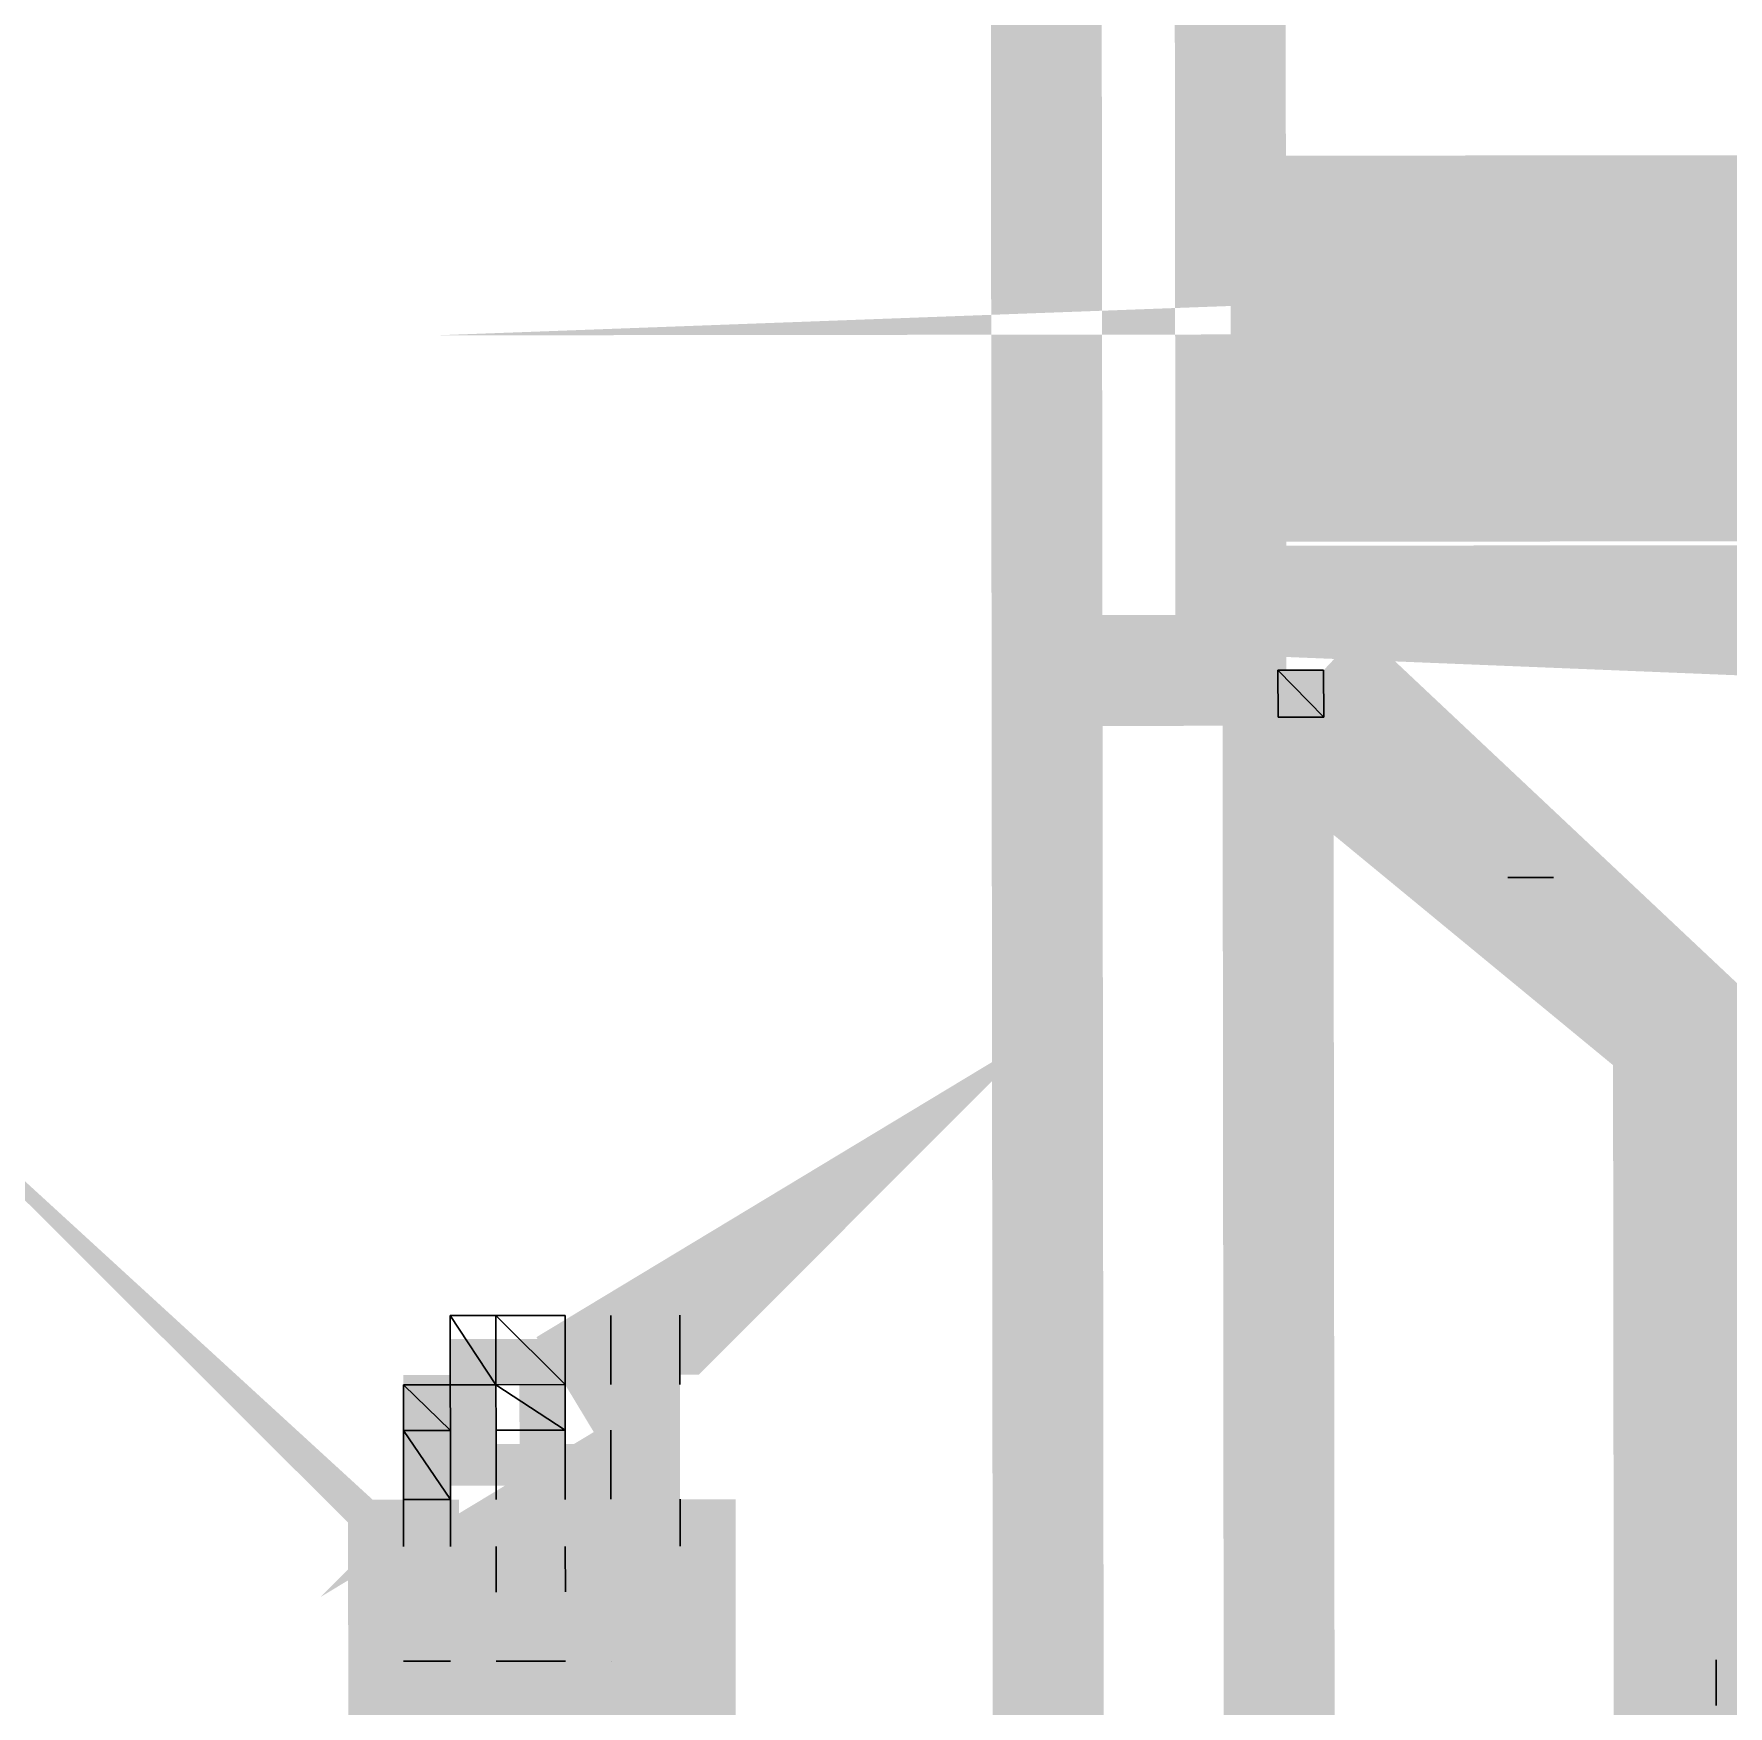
# Model space of a CAD drawing. Header units: feet. Extents: x -99009 to 3252343, y -11094690 to 9035152.
# Drawn here: x 2489858.3 to 2489959.6, y -1976358.7 to -1976258.7 of the extents above; entities that cross this region are included whole.
import ezdxf

# ---------------------------------------------------------------- set-up
doc = ezdxf.new("R2010")
doc.units = ezdxf.units.FT
doc.layers.add('1', color=1, linetype='Continuous')

# ---------------------------------------------------------------- blocks, each defined once
blk = doc.blocks.new('GRINDING MASTER')
at = {"linetype": 'ByBlock', "lineweight": -2, "transparency": 33554684}
for points in [[(1541919.004074568, -40056.24172523121), (1541919.004074568, -40053.43371438949), (1541923.138090546, -40053.43371438949), (1541923.138090546, -40056.24172523121), (1541919.004074568, -40056.24172523121)], [(1541919.004074568, -40056.24172523121), (1541919.004074568, -40053.43371438949), (1541923.138090546, -40053.43371438949), (1541923.138090546, -40056.24172523121), (1541919.004074568, -40056.24172523121)], [(1541919.004074568, -40056.24172523121), (1541919.004074568, -40053.43371438949), (1541923.138090546, -40056.24172523121), (1541919.004074568, -40056.24172523121)], [(1541919.004074568, -40056.24172523121), (1541919.004074568, -40053.43371438949), (1541923.138090546, -40056.24172523121), (1541919.004074568, -40056.24172523121)], [(1541873.607899303, -40096.09987912435), (1541873.607899303, -40096.09987912435), (1541869.473883341, -40096.09987912435), (1541869.473883341, -40093.3698685832), (1541873.607899303, -40096.09987912435), (1541873.607899303, -40096.09987912435), (1541869.473883341, -40093.3698685832), (1541873.607899303, -40093.3698685832), (1541873.607899303, -40096.09987912435)], [(1541869.473883341, -40096.09987912435), (1541869.473883341, -40093.3698685832), (1541873.607899303, -40096.09987912435), (1541869.473883341, -40096.09987912435)], [(1541869.473883341, -40096.09987912435), (1541869.473883341, -40093.3698685832), (1541873.607899303, -40096.09987912435), (1541869.473883341, -40096.09987912435)], [(1541873.607899303, -40096.09987912435), (1541873.607899303, -40093.3698685832), (1541876.337909842, -40096.09987912435), (1541873.607899303, -40096.09987912435)], [(1541876.337909842, -40096.09987912435), (1541873.607899303, -40093.3698685832), (1541876.337909842, -40093.3698685832), (1541876.337909842, -40096.09987912435)], [(1541880.471925805, -40096.09987912435), (1541880.471925805, -40093.3698685832), (1541883.201936344, -40093.3698685832), (1541883.201936344, -40096.09987912435), (1541880.471925805, -40096.09987912435)], [(1541869.473883341, -40102.96390562613), (1541866.665872509, -40100.2338950859), (1541866.665872509, -40096.09987912435), (1541869.473883341, -40100.2338950859), (1541869.473883341, -40102.96390562613)], [(1541866.665872509, -40100.2338950859), (1541866.665872509, -40096.09987912435), (1541869.473883341, -40100.2338950859), (1541866.665872509, -40100.2338950859)], [(1541873.607899303, -40100.2338950859), (1541873.607899303, -40096.09987912435), (1541876.337909842, -40096.09987912435), (1541876.337909842, -40100.2338950859), (1541873.607899303, -40100.2338950859)], [(1541873.607899303, -40100.2338950859), (1541873.607899303, -40096.09987912435), (1541873.607899303, -40096.09987912435), (1541876.337909842, -40096.09987912435), (1541876.337909842, -40100.2338950859), (1541873.607899303, -40096.09987912435), (1541873.607899303, -40096.09987912435), (1541876.337909842, -40100.2338950859), (1541873.607899303, -40100.2338950859)], [(1541873.607899303, -40100.2338950859), (1541873.607899303, -40096.09987912435), (1541873.607899303, -40096.09987912435), (1541876.337909842, -40096.09987912435), (1541876.337909842, -40100.2338950859), (1541873.607899303, -40096.09987912435), (1541873.607899303, -40096.09987912435), (1541876.337909842, -40100.2338950859), (1541873.607899303, -40100.2338950859)], [(1541873.607899303, -40100.2338950859), (1541873.607899303, -40096.09987912435), (1541876.337909842, -40096.09987912435), (1541876.337909842, -40100.2338950859), (1541873.607899303, -40100.2338950859)], [(1541866.665872509, -40102.96390562613), (1541866.665872509, -40100.2338950859), (1541869.473883341, -40102.96390562613), (1541866.665872509, -40102.96390562613)], [(1541866.665872509, -40102.96390562613), (1541866.665872509, -40100.2338950859), (1541869.473883341, -40100.2338950859), (1541869.473883341, -40102.96390562613), (1541866.665872509, -40102.96390562613)], [(1541873.607899303, -40102.96390562613), (1541873.607899303, -40100.2338950859), (1541876.337909842, -40100.2338950859), (1541876.337909842, -40102.96390562613), (1541873.607899303, -40102.96390562613)], [(1541873.607899303, -40102.96390562613), (1541873.607899303, -40100.2338950859), (1541876.337909842, -40100.2338950859), (1541876.337909842, -40102.96390562613), (1541873.607899303, -40102.96390562613)], [(1541866.665872509, -40105.77191646785), (1541866.665872509, -40102.96390562613), (1541869.473883341, -40102.96390562613), (1541869.473883341, -40105.77191646785), (1541866.665872509, -40105.77191646785)], [(1541873.607899303, -40109.9059324294), (1541873.607899303, -40105.77191646785), (1541876.337909842, -40105.77191646785), (1541876.337909842, -40109.9059324294), (1541873.607899303, -40109.9059324294)]]:
    blk.add_hatch(color=256, dxfattribs=at).paths.add_polyline_path(points)
at = {"linetype": 'ByBlock', "lineweight": -2, "transparency": 33554684, "const_width": 6.63002559855118}
for points in [[(1542093.724749173, -40131.90201735606), (1542034.522520582, -40075.50779961811), (1542093.724749173, -40136.03603331761)], [(1541916.196063722, -39950.23931595606), (1541916.196063722, -40053.4337143895)], [(1541905.198021273, -40296.95065460975), (1541905.198021273, -39997.03949665155)], [(1542057.922610933, -40025.97760838146), (1541916.196063722, -40025.97760838146)], [(1541916.196063722, -40030.03362404245), (1541975.398292313, -40030.03362404245), (1542053.788594986, -40030.03362404245), (1541975.398292313, -40032.84163488417), (1541916.196063722, -40032.84163488417)], [(1542057.922610933, -40032.84163488417), (1541916.196063722, -40032.84163488417)], [(1542057.922610933, -40036.97565084526), (1541916.196063722, -40036.97565084526)], [(1542057.922610933, -40042.43567192664), (1541916.196063722, -40042.43567192664)], [(1542057.922610933, -40049.29969842841), (1541916.196063722, -40049.29969842841)], [(1541919.004074568, -40049.29969842841), (1542018.064457054, -40053.4337143895), (1541919.004074568, -40049.29969842841)], [(1541919.004074568, -40053.4337143895), (1541905.198021273, -40053.4337143895)], [(1541919.004074568, -40053.4337143895), (1541919.004074568, -40247.42046337311), (1542114.316828678, -40251.55447933466)], [(1541921.734085108, -40053.4337143895), (1541945.134175459, -40075.50779961811), (1542018.064457054, -40075.50779961811), (1542018.064457054, -40053.4337143895), (1542018.064457054, -40075.50779961811)], [(1541919.004074568, -40056.24172523168), (1541942.326164628, -40075.50779961811), (1541942.326164628, -40224.09837332663), (1541919.004074568, -40244.69045283289)], [(1541991.856355871, -40224.09837332663), (1541942.326164628, -40178.62419775098), (1541987.8003402, -40224.09837332663)], [(1541942.326164628, -40075.50779961811), (1542093.724749173, -40224.09837332663)], [(1542093.724749173, -40224.09837332663), (1541945.134175459, -40075.50779961811), (1542093.724749173, -40224.09837332663)], [(1541883.201936344, -40098.82988966459), (1541876.337909842, -40098.82988966459), (1541883.201936344, -40091.96586316281), (1541876.337909842, -40096.09987912436)], [(1542090.916738341, -40224.09837332663), (1541942.326164628, -40079.56381527816)], [(1541942.326164628, -40089.23585262212), (1542081.322701285, -40224.09837332663), (1541942.326164628, -40086.5058420819)], [(1541951.998201961, -40089.23585262212), (1541945.134175459, -40089.23585262212)], [(1541872.203893895, -40098.82988966459), (1541866.665872509, -40098.82988966459)], [(1542070.324658821, -40224.09837332663), (1541942.326164628, -40098.82988966459), (1542067.594648282, -40224.09837332663)], [(1541951.998201961, -40098.82988966459), (1541942.326164628, -40098.82988966459)], [(1541879.067920397, -40102.96390562614), (1541879.067920397, -40112.6359429701), (1541872.203893895, -40112.6359429701), (1541872.203893895, -40105.77191646786), (1541872.203893895, -40112.6359429701), (1541866.665872509, -40112.6359429701), (1541866.665872509, -40102.96390562614), (1541866.665872509, -40112.6359429701), (1541883.201936344, -40112.6359429701), (1541883.201936344, -40102.96390562614)], [(1541866.665872509, -40102.96390562614), (1541883.201936344, -40102.96390562614)], [(1541949.268191422, -40105.77191646786), (1541942.326164628, -40105.77191646786)], [(1541942.326164628, -40112.6359429701), (1542057.922610933, -40224.09837332663), (1541942.326164628, -40108.50192700855)]]:
    blk.add_lwpolyline(points, dxfattribs=at)
at = {"linetype": 'ByBlock', "lineweight": -2, "transparency": 33554684}
for points in [[(1541919.004074568, -40053.4337143895), (1541919.004074568, -40056.24172523168)], [(1541919.004074568, -40056.24172523168), (1541919.004074568, -40053.4337143895)], [(1541919.004074568, -40053.4337143895), (1541919.004074568, -40056.24172523168)], [(1541919.004074568, -40056.24172523168), (1541919.004074568, -40053.4337143895)], [(1541919.004074568, -40053.4337143895), (1541921.734085108, -40056.24172523168)], [(1541921.734085108, -40056.24172523168), (1541919.004074568, -40053.4337143895)], [(1541919.004074568, -40053.4337143895), (1541921.734085108, -40056.24172523168)], [(1541921.734085108, -40056.24172523168), (1541919.004074568, -40053.4337143895)], [(1541921.734085108, -40053.4337143895), (1541919.004074568, -40053.4337143895)], [(1541919.004074568, -40053.4337143895), (1541921.734085108, -40053.4337143895)], [(1541921.734085108, -40053.4337143895), (1541921.734085108, -40056.24172523168)], [(1541921.734085108, -40056.24172523168), (1541921.734085108, -40053.4337143895)], [(1541921.734085108, -40053.4337143895), (1541921.734085108, -40056.24172523168)], [(1541921.734085108, -40056.24172523168), (1541921.734085108, -40053.4337143895)], [(1541921.734085108, -40053.4337143895), (1541921.734085108, -40056.24172523168)], [(1541921.734085108, -40056.24172523168), (1541921.734085108, -40053.4337143895)], [(1541921.734085108, -40056.24172523168), (1541921.734085108, -40053.4337143895)], [(1541921.734085108, -40053.4337143895), (1541921.734085108, -40056.24172523168)], [(1541921.734085108, -40053.4337143895), (1541921.734085108, -40056.24172523168)], [(1541921.734085108, -40056.24172523168), (1541921.734085108, -40053.4337143895)], [(1541921.734085108, -40056.24172523168), (1541921.734085108, -40053.4337143895)], [(1541921.734085108, -40053.4337143895), (1541921.734085108, -40056.24172523168)], [(1541919.004074568, -40056.24172523168), (1541921.734085108, -40056.24172523168)], [(1541921.734085108, -40056.24172523168), (1541919.004074568, -40056.24172523168)], [(1541921.734085108, -40056.24172523168), (1541919.004074568, -40056.24172523168)], [(1541919.004074568, -40056.24172523168), (1541921.734085108, -40056.24172523168)], [(1541919.004074568, -40056.24172523168), (1541921.734085108, -40056.24172523168)], [(1541921.734085108, -40056.24172523168), (1541919.004074568, -40056.24172523168)], [(1541921.734085108, -40056.24172523168), (1541919.004074568, -40056.24172523168)], [(1541919.004074568, -40056.24172523168), (1541921.734085108, -40056.24172523168)], [(1541921.734085108, -40056.24172523168), (1541921.734085108, -40056.24172523168)], [(1541921.734085108, -40056.24172523168), (1541921.734085108, -40056.24172523168)], [(1541921.734085108, -40056.24172523168), (1541921.734085108, -40056.24172523168)], [(1541921.734085108, -40056.24172523168), (1541921.734085108, -40056.24172523168)], [(1541921.734085108, -40056.24172523168), (1541921.734085108, -40056.24172523168)], [(1541921.734085108, -40056.24172523168), (1541921.734085108, -40056.24172523168)], [(1541932.732127572, -40065.83576227415), (1541935.462138126, -40065.83576227415)], [(1541935.462138126, -40065.83576227415), (1541932.732127572, -40065.83576227415)], [(1541935.462138126, -40065.83576227415), (1541932.732127572, -40065.83576227415)], [(1541932.732127572, -40065.83576227415), (1541935.462138126, -40065.83576227415)], [(1541869.473883341, -40096.09987912436), (1541869.473883341, -40091.96586316281)], [(1541869.473883341, -40091.96586316281), (1541869.473883341, -40096.09987912436)], [(1541869.473883341, -40091.96586316281), (1541869.473883341, -40096.09987912436)], [(1541869.473883341, -40096.09987912436), (1541869.473883341, -40091.96586316281)], [(1541869.473883341, -40096.09987912436), (1541869.473883341, -40091.96586316281)], [(1541869.473883341, -40091.96586316281), (1541869.473883341, -40096.09987912436)], [(1541869.473883341, -40091.96586316281), (1541869.473883341, -40096.09987912436)], [(1541869.473883341, -40096.09987912436), (1541869.473883341, -40091.96586316281)], [(1541869.473883341, -40096.09987912436), (1541869.473883341, -40091.96586316281)], [(1541869.473883341, -40091.96586316281), (1541869.473883341, -40096.09987912436)], [(1541869.473883341, -40091.96586316281), (1541869.473883341, -40096.09987912436)], [(1541869.473883341, -40096.09987912436), (1541869.473883341, -40091.96586316281)], [(1541869.473883341, -40096.09987912436), (1541869.473883341, -40091.96586316281)], [(1541869.473883341, -40091.96586316281), (1541869.473883341, -40096.09987912436)], [(1541869.473883341, -40091.96586316281), (1541872.203893895, -40091.96586316281)], [(1541872.203893895, -40091.96586316281), (1541869.473883341, -40091.96586316281)], [(1541872.203893895, -40096.09987912436), (1541869.473883341, -40091.96586316281)], [(1541869.473883341, -40091.96586316281), (1541872.203893895, -40096.09987912436)], [(1541869.473883341, -40091.96586316281), (1541869.473883341, -40096.09987912436)], [(1541869.473883341, -40096.09987912436), (1541869.473883341, -40091.96586316281)], [(1541869.473883341, -40096.09987912436), (1541869.473883341, -40091.96586316281)], [(1541869.473883341, -40091.96586316281), (1541869.473883341, -40096.09987912436)], [(1541869.473883341, -40091.96586316281), (1541869.473883341, -40096.09987912436)], [(1541869.473883341, -40096.09987912436), (1541869.473883341, -40091.96586316281)], [(1541869.473883341, -40096.09987912436), (1541869.473883341, -40091.96586316281)], [(1541869.473883341, -40091.96586316281), (1541869.473883341, -40096.09987912436)], [(1541869.473883341, -40091.96586316281), (1541872.203893895, -40096.09987912436)], [(1541872.203893895, -40096.09987912436), (1541869.473883341, -40091.96586316281)], [(1541869.473883341, -40091.96586316281), (1541872.203893895, -40096.09987912436)], [(1541872.203893895, -40096.09987912436), (1541869.473883341, -40091.96586316281)], [(1541872.203893895, -40091.96586316281), (1541869.473883341, -40091.96586316281)], [(1541869.473883341, -40091.96586316281), (1541872.203893895, -40091.96586316281)], [(1541872.203893895, -40091.96586316281), (1541872.203893895, -40096.09987912436)], [(1541872.203893895, -40096.09987912436), (1541872.203893895, -40091.96586316281)], [(1541872.203893895, -40091.96586316281), (1541872.203893895, -40096.09987912436)], [(1541872.203893895, -40096.09987912436), (1541872.203893895, -40091.96586316281)], [(1541872.203893895, -40096.09987912436), (1541872.203893895, -40091.96586316281)], [(1541872.203893895, -40091.96586316281), (1541872.203893895, -40096.09987912436)], [(1541872.203893895, -40091.96586316281), (1541872.203893895, -40096.09987912436)], [(1541872.203893895, -40096.09987912436), (1541872.203893895, -40091.96586316281)], [(1541872.203893895, -40096.09987912436), (1541872.203893895, -40091.96586316281)], [(1541872.203893895, -40091.96586316281), (1541872.203893895, -40096.09987912436)], [(1541872.203893895, -40091.96586316281), (1541876.337909842, -40096.09987912436)], [(1541876.337909842, -40096.09987912436), (1541872.203893895, -40091.96586316281)], [(1541872.203893895, -40091.96586316281), (1541876.337909842, -40096.09987912436)], [(1541876.337909842, -40096.09987912436), (1541872.203893895, -40091.96586316281)], [(1541876.337909842, -40091.96586316281), (1541872.203893895, -40091.96586316281)], [(1541872.203893895, -40091.96586316281), (1541876.337909842, -40091.96586316281)], [(1541872.203893895, -40091.96586316281), (1541876.337909842, -40096.09987912436)], [(1541876.337909842, -40096.09987912436), (1541872.203893895, -40091.96586316281)], [(1541876.337909842, -40096.09987912436), (1541876.337909842, -40091.96586316281)], [(1541876.337909842, -40091.96586316281), (1541876.337909842, -40096.09987912436)], [(1541879.067920397, -40091.96586316281), (1541879.067920397, -40096.09987912436)], [(1541879.067920397, -40096.09987912436), (1541879.067920397, -40091.96586316281)], [(1541883.201936344, -40091.96586316281), (1541883.201936344, -40096.09987912436)], [(1541883.201936344, -40096.09987912436), (1541883.201936344, -40091.96586316281)], [(1541883.201936344, -40096.09987912436), (1541883.201936344, -40091.96586316281)], [(1541883.201936344, -40091.96586316281), (1541883.201936344, -40096.09987912436)], [(1541883.201936344, -40091.96586316281), (1541883.201936344, -40096.09987912436)], [(1541883.201936344, -40096.09987912436), (1541883.201936344, -40091.96586316281)], [(1541866.665872509, -40096.09987912436), (1541869.473883341, -40098.82988966459)], [(1541869.473883341, -40098.82988966459), (1541866.665872509, -40096.09987912436)], [(1541866.665872509, -40096.09987912436), (1541869.473883341, -40098.82988966459)], [(1541869.473883341, -40098.82988966459), (1541866.665872509, -40096.09987912436)], [(1541866.665872509, -40098.82988966459), (1541866.665872509, -40096.09987912436)], [(1541866.665872509, -40096.09987912436), (1541866.665872509, -40098.82988966459)], [(1541866.665872509, -40096.09987912436), (1541869.473883341, -40098.82988966459)], [(1541869.473883341, -40098.82988966459), (1541866.665872509, -40096.09987912436)], [(1541869.473883341, -40096.09987912436), (1541866.665872509, -40096.09987912436)], [(1541866.665872509, -40096.09987912436), (1541869.473883341, -40096.09987912436)], [(1541866.665872509, -40096.09987912436), (1541869.473883341, -40098.82988966459)], [(1541869.473883341, -40098.82988966459), (1541866.665872509, -40096.09987912436)], [(1541866.665872509, -40098.82988966459), (1541866.665872509, -40096.09987912436)], [(1541866.665872509, -40096.09987912436), (1541866.665872509, -40098.82988966459)], [(1541866.665872509, -40096.09987912436), (1541869.473883341, -40098.82988966459)], [(1541869.473883341, -40098.82988966459), (1541866.665872509, -40096.09987912436)], [(1541869.473883341, -40096.09987912436), (1541866.665872509, -40096.09987912436)], [(1541866.665872509, -40096.09987912436), (1541869.473883341, -40096.09987912436)], [(1541866.665872509, -40096.09987912436), (1541869.473883341, -40096.09987912436)], [(1541869.473883341, -40096.09987912436), (1541866.665872509, -40096.09987912436)], [(1541869.473883341, -40096.09987912436), (1541866.665872509, -40096.09987912436)], [(1541866.665872509, -40096.09987912436), (1541869.473883341, -40096.09987912436)], [(1541866.665872509, -40096.09987912436), (1541869.473883341, -40096.09987912436)], [(1541869.473883341, -40096.09987912436), (1541866.665872509, -40096.09987912436)], [(1541869.473883341, -40096.09987912436), (1541866.665872509, -40096.09987912436)], [(1541866.665872509, -40096.09987912436), (1541869.473883341, -40096.09987912436)], [(1541866.665872509, -40096.09987912436), (1541869.473883341, -40096.09987912436)], [(1541869.473883341, -40096.09987912436), (1541866.665872509, -40096.09987912436)], [(1541869.473883341, -40096.09987912436), (1541866.665872509, -40096.09987912436)], [(1541866.665872509, -40096.09987912436), (1541869.473883341, -40096.09987912436)], [(1541869.473883341, -40098.82988966459), (1541866.665872509, -40096.09987912436)], [(1541866.665872509, -40096.09987912436), (1541869.473883341, -40098.82988966459)], [(1541866.665872509, -40096.09987912436), (1541866.665872509, -40098.82988966459)], [(1541866.665872509, -40098.82988966459), (1541866.665872509, -40096.09987912436)], [(1541869.473883341, -40098.82988966459), (1541866.665872509, -40096.09987912436)], [(1541866.665872509, -40096.09987912436), (1541869.473883341, -40098.82988966459)], [(1541869.473883341, -40098.82988966459), (1541869.473883341, -40096.09987912436)], [(1541869.473883341, -40096.09987912436), (1541869.473883341, -40098.82988966459)], [(1541869.473883341, -40098.82988966459), (1541869.473883341, -40096.09987912436)], [(1541869.473883341, -40096.09987912436), (1541869.473883341, -40098.82988966459)], [(1541869.473883341, -40096.09987912436), (1541869.473883341, -40096.09987912436)], [(1541869.473883341, -40096.09987912436), (1541869.473883341, -40096.09987912436)], [(1541869.473883341, -40096.09987912436), (1541869.473883341, -40096.09987912436)], [(1541869.473883341, -40096.09987912436), (1541869.473883341, -40096.09987912436)], [(1541872.203893895, -40096.09987912436), (1541869.473883341, -40096.09987912436)], [(1541869.473883341, -40096.09987912436), (1541872.203893895, -40096.09987912436)], [(1541869.473883341, -40096.09987912436), (1541869.473883341, -40096.09987912436)], [(1541869.473883341, -40096.09987912436), (1541869.473883341, -40096.09987912436)], [(1541869.473883341, -40096.09987912436), (1541869.473883341, -40096.09987912436)], [(1541869.473883341, -40096.09987912436), (1541869.473883341, -40096.09987912436)], [(1541869.473883341, -40096.09987912436), (1541872.203893895, -40096.09987912436)], [(1541872.203893895, -40096.09987912436), (1541869.473883341, -40096.09987912436)], [(1541869.473883341, -40096.09987912436), (1541872.203893895, -40096.09987912436)], [(1541872.203893895, -40096.09987912436), (1541869.473883341, -40096.09987912436)], [(1541872.203893895, -40096.09987912436), (1541869.473883341, -40096.09987912436)], [(1541869.473883341, -40096.09987912436), (1541872.203893895, -40096.09987912436)], [(1541869.473883341, -40096.09987912436), (1541872.203893895, -40096.09987912436)], [(1541872.203893895, -40096.09987912436), (1541869.473883341, -40096.09987912436)], [(1541872.203893895, -40096.09987912436), (1541869.473883341, -40096.09987912436)], [(1541869.473883341, -40096.09987912436), (1541872.203893895, -40096.09987912436)], [(1541869.473883341, -40096.09987912436), (1541872.203893895, -40096.09987912436)], [(1541872.203893895, -40096.09987912436), (1541869.473883341, -40096.09987912436)], [(1541872.203893895, -40096.09987912436), (1541869.473883341, -40096.09987912436)], [(1541869.473883341, -40096.09987912436), (1541872.203893895, -40096.09987912436)], [(1541869.473883341, -40096.09987912436), (1541872.203893895, -40096.09987912436)], [(1541872.203893895, -40096.09987912436), (1541869.473883341, -40096.09987912436)], [(1541872.203893895, -40096.09987912436), (1541869.473883341, -40096.09987912436)], [(1541869.473883341, -40096.09987912436), (1541872.203893895, -40096.09987912436)], [(1541869.473883341, -40096.09987912436), (1541872.203893895, -40096.09987912436)], [(1541872.203893895, -40096.09987912436), (1541869.473883341, -40096.09987912436)], [(1541872.203893895, -40096.09987912436), (1541869.473883341, -40096.09987912436)], [(1541869.473883341, -40096.09987912436), (1541872.203893895, -40096.09987912436)], [(1541869.473883341, -40096.09987912436), (1541872.203893895, -40096.09987912436)], [(1541872.203893895, -40096.09987912436), (1541869.473883341, -40096.09987912436)], [(1541872.203893895, -40096.09987912436), (1541869.473883341, -40096.09987912436)], [(1541869.473883341, -40096.09987912436), (1541872.203893895, -40096.09987912436)], [(1541869.473883341, -40096.09987912436), (1541872.203893895, -40096.09987912436)], [(1541872.203893895, -40096.09987912436), (1541869.473883341, -40096.09987912436)], [(1541872.203893895, -40096.09987912436), (1541869.473883341, -40096.09987912436)], [(1541869.473883341, -40096.09987912436), (1541872.203893895, -40096.09987912436)], [(1541869.473883341, -40096.09987912436), (1541872.203893895, -40096.09987912436)], [(1541872.203893895, -40096.09987912436), (1541869.473883341, -40096.09987912436)], [(1541872.203893895, -40096.09987912436), (1541869.473883341, -40096.09987912436)], [(1541869.473883341, -40096.09987912436), (1541872.203893895, -40096.09987912436)], [(1541869.473883341, -40096.09987912436), (1541872.203893895, -40096.09987912436)], [(1541872.203893895, -40096.09987912436), (1541869.473883341, -40096.09987912436)], [(1541872.203893895, -40096.09987912436), (1541869.473883341, -40096.09987912436)], [(1541869.473883341, -40096.09987912436), (1541872.203893895, -40096.09987912436)], [(1541869.473883341, -40096.09987912436), (1541872.203893895, -40096.09987912436)], [(1541872.203893895, -40096.09987912436), (1541869.473883341, -40096.09987912436)], [(1541872.203893895, -40096.09987912436), (1541869.473883341, -40096.09987912436)], [(1541869.473883341, -40096.09987912436), (1541872.203893895, -40096.09987912436)], [(1541869.473883341, -40096.09987912436), (1541872.203893895, -40096.09987912436)], [(1541872.203893895, -40096.09987912436), (1541869.473883341, -40096.09987912436)], [(1541872.203893895, -40096.09987912436), (1541869.473883341, -40096.09987912436)], [(1541869.473883341, -40096.09987912436), (1541872.203893895, -40096.09987912436)], [(1541869.473883341, -40096.09987912436), (1541872.203893895, -40096.09987912436)], [(1541872.203893895, -40096.09987912436), (1541869.473883341, -40096.09987912436)], [(1541872.203893895, -40096.09987912436), (1541869.473883341, -40096.09987912436)], [(1541869.473883341, -40096.09987912436), (1541872.203893895, -40096.09987912436)], [(1541869.473883341, -40096.09987912436), (1541869.473883341, -40096.09987912436)], [(1541869.473883341, -40096.09987912436), (1541869.473883341, -40096.09987912436)], [(1541869.473883341, -40096.09987912436), (1541869.473883341, -40096.09987912436)], [(1541869.473883341, -40096.09987912436), (1541869.473883341, -40096.09987912436)], [(1541869.473883341, -40096.09987912436), (1541869.473883341, -40096.09987912436)], [(1541869.473883341, -40096.09987912436), (1541869.473883341, -40096.09987912436)], [(1541869.473883341, -40096.09987912436), (1541869.473883341, -40096.09987912436)], [(1541869.473883341, -40096.09987912436), (1541869.473883341, -40096.09987912436)], [(1541869.473883341, -40096.09987912436), (1541869.473883341, -40096.09987912436)], [(1541869.473883341, -40096.09987912436), (1541869.473883341, -40096.09987912436)], [(1541869.473883341, -40096.09987912436), (1541869.473883341, -40096.09987912436)], [(1541869.473883341, -40096.09987912436), (1541869.473883341, -40096.09987912436)], [(1541869.473883341, -40096.09987912436), (1541869.473883341, -40096.09987912436)], [(1541869.473883341, -40096.09987912436), (1541869.473883341, -40096.09987912436)], [(1541869.473883341, -40096.09987912436), (1541869.473883341, -40096.09987912436)], [(1541869.473883341, -40096.09987912436), (1541869.473883341, -40096.09987912436)], [(1541869.473883341, -40096.09987912436), (1541869.473883341, -40096.09987912436)], [(1541869.473883341, -40096.09987912436), (1541869.473883341, -40096.09987912436)], [(1541869.473883341, -40096.09987912436), (1541869.473883341, -40096.09987912436)], [(1541869.473883341, -40096.09987912436), (1541869.473883341, -40096.09987912436)], [(1541869.473883341, -40096.09987912436), (1541869.473883341, -40096.09987912436)], [(1541869.473883341, -40096.09987912436), (1541869.473883341, -40096.09987912436)], [(1541869.473883341, -40096.09987912436), (1541869.473883341, -40096.09987912436)], [(1541869.473883341, -40096.09987912436), (1541869.473883341, -40096.09987912436)], [(1541869.473883341, -40096.09987912436), (1541869.473883341, -40096.09987912436)], [(1541869.473883341, -40096.09987912436), (1541869.473883341, -40096.09987912436)], [(1541869.473883341, -40096.09987912436), (1541869.473883341, -40096.09987912436)], [(1541869.473883341, -40096.09987912436), (1541869.473883341, -40096.09987912436)], [(1541869.473883341, -40096.09987912436), (1541869.473883341, -40098.82988966459)], [(1541869.473883341, -40098.82988966459), (1541869.473883341, -40096.09987912436)], [(1541869.473883341, -40098.82988966459), (1541869.473883341, -40096.09987912436)], [(1541869.473883341, -40096.09987912436), (1541869.473883341, -40098.82988966459)], [(1541869.473883341, -40096.09987912436), (1541869.473883341, -40098.82988966459)], [(1541869.473883341, -40098.82988966459), (1541869.473883341, -40096.09987912436)], [(1541869.473883341, -40098.82988966459), (1541869.473883341, -40096.09987912436)], [(1541869.473883341, -40096.09987912436), (1541869.473883341, -40098.82988966459)], [(1541869.473883341, -40096.09987912436), (1541869.473883341, -40098.82988966459)], [(1541869.473883341, -40098.82988966459), (1541869.473883341, -40096.09987912436)], [(1541869.473883341, -40098.82988966459), (1541869.473883341, -40096.09987912436)], [(1541869.473883341, -40096.09987912436), (1541869.473883341, -40098.82988966459)], [(1541869.473883341, -40096.09987912436), (1541869.473883341, -40098.82988966459)], [(1541869.473883341, -40098.82988966459), (1541869.473883341, -40096.09987912436)], [(1541869.473883341, -40096.09987912436), (1541869.473883341, -40098.82988966459)], [(1541869.473883341, -40098.82988966459), (1541869.473883341, -40096.09987912436)], [(1541869.473883341, -40096.09987912436), (1541869.473883341, -40096.09987912436)], [(1541869.473883341, -40096.09987912436), (1541869.473883341, -40096.09987912436)], [(1541869.473883341, -40096.09987912436), (1541869.473883341, -40096.09987912436)], [(1541869.473883341, -40096.09987912436), (1541869.473883341, -40096.09987912436)], [(1541872.203893895, -40096.09987912436), (1541869.473883341, -40096.09987912436)], [(1541869.473883341, -40096.09987912436), (1541872.203893895, -40096.09987912436)], [(1541869.473883341, -40096.09987912436), (1541872.203893895, -40096.09987912436)], [(1541872.203893895, -40096.09987912436), (1541869.473883341, -40096.09987912436)], [(1541872.203893895, -40096.09987912436), (1541869.473883341, -40096.09987912436)], [(1541869.473883341, -40096.09987912436), (1541872.203893895, -40096.09987912436)], [(1541872.203893895, -40096.09987912436), (1541872.203893895, -40096.09987912436)], [(1541872.203893895, -40096.09987912436), (1541872.203893895, -40096.09987912436)], [(1541872.203893895, -40096.09987912436), (1541872.203893895, -40096.09987912436)], [(1541872.203893895, -40096.09987912436), (1541872.203893895, -40096.09987912436)], [(1541876.337909842, -40096.09987912436), (1541872.203893895, -40096.09987912436)], [(1541872.203893895, -40096.09987912436), (1541876.337909842, -40096.09987912436)], [(1541872.203893895, -40096.09987912436), (1541876.337909842, -40096.09987912436)], [(1541876.337909842, -40096.09987912436), (1541872.203893895, -40096.09987912436)], [(1541876.337909842, -40096.09987912436), (1541872.203893895, -40096.09987912436)], [(1541872.203893895, -40096.09987912436), (1541876.337909842, -40096.09987912436)], [(1541872.203893895, -40096.09987912436), (1541872.203893895, -40098.82988966459)], [(1541872.203893895, -40098.82988966459), (1541872.203893895, -40096.09987912436)], [(1541876.337909842, -40098.82988966459), (1541872.203893895, -40096.09987912436)], [(1541872.203893895, -40096.09987912436), (1541876.337909842, -40098.82988966459)], [(1541872.203893895, -40096.09987912436), (1541872.203893895, -40098.82988966459)], [(1541872.203893895, -40098.82988966459), (1541872.203893895, -40096.09987912436)], [(1541876.337909842, -40098.82988966459), (1541872.203893895, -40096.09987912436)], [(1541872.203893895, -40096.09987912436), (1541876.337909842, -40098.82988966459)], [(1541872.203893895, -40096.09987912436), (1541876.337909842, -40096.09987912436)], [(1541876.337909842, -40096.09987912436), (1541872.203893895, -40096.09987912436)], [(1541876.337909842, -40098.82988966459), (1541872.203893895, -40096.09987912436)], [(1541872.203893895, -40096.09987912436), (1541876.337909842, -40098.82988966459)], [(1541872.203893895, -40096.09987912436), (1541872.203893895, -40098.82988966459)], [(1541872.203893895, -40098.82988966459), (1541872.203893895, -40096.09987912436)], [(1541876.337909842, -40098.82988966459), (1541872.203893895, -40096.09987912436)], [(1541872.203893895, -40096.09987912436), (1541876.337909842, -40098.82988966459)], [(1541872.203893895, -40096.09987912436), (1541876.337909842, -40096.09987912436)], [(1541876.337909842, -40096.09987912436), (1541872.203893895, -40096.09987912436)], [(1541876.337909842, -40096.09987912436), (1541872.203893895, -40096.09987912436)], [(1541872.203893895, -40096.09987912436), (1541876.337909842, -40096.09987912436)], [(1541872.203893895, -40096.09987912436), (1541876.337909842, -40096.09987912436)], [(1541876.337909842, -40096.09987912436), (1541872.203893895, -40096.09987912436)], [(1541876.337909842, -40096.09987912436), (1541872.203893895, -40096.09987912436)], [(1541872.203893895, -40096.09987912436), (1541876.337909842, -40096.09987912436)], [(1541872.203893895, -40096.09987912436), (1541872.203893895, -40098.82988966459)], [(1541872.203893895, -40098.82988966459), (1541872.203893895, -40096.09987912436)], [(1541872.203893895, -40096.09987912436), (1541872.203893895, -40096.09987912436)], [(1541872.203893895, -40096.09987912436), (1541872.203893895, -40096.09987912436)], [(1541872.203893895, -40096.09987912436), (1541872.203893895, -40096.09987912436)], [(1541872.203893895, -40096.09987912436), (1541872.203893895, -40096.09987912436)], [(1541872.203893895, -40096.09987912436), (1541872.203893895, -40096.09987912436)], [(1541872.203893895, -40096.09987912436), (1541872.203893895, -40096.09987912436)], [(1541872.203893895, -40096.09987912436), (1541872.203893895, -40096.09987912436)], [(1541872.203893895, -40096.09987912436), (1541872.203893895, -40096.09987912436)], [(1541872.203893895, -40096.09987912436), (1541872.203893895, -40096.09987912436)], [(1541872.203893895, -40096.09987912436), (1541872.203893895, -40096.09987912436)], [(1541872.203893895, -40096.09987912436), (1541872.203893895, -40096.09987912436)], [(1541872.203893895, -40096.09987912436), (1541872.203893895, -40096.09987912436)], [(1541872.203893895, -40096.09987912436), (1541872.203893895, -40096.09987912436)], [(1541872.203893895, -40096.09987912436), (1541872.203893895, -40096.09987912436)], [(1541872.203893895, -40096.09987912436), (1541872.203893895, -40096.09987912436)], [(1541872.203893895, -40096.09987912436), (1541872.203893895, -40096.09987912436)], [(1541872.203893895, -40096.09987912436), (1541872.203893895, -40096.09987912436)], [(1541872.203893895, -40096.09987912436), (1541872.203893895, -40096.09987912436)], [(1541872.203893895, -40096.09987912436), (1541872.203893895, -40096.09987912436)], [(1541872.203893895, -40096.09987912436), (1541872.203893895, -40096.09987912436)], [(1541872.203893895, -40096.09987912436), (1541872.203893895, -40096.09987912436)], [(1541872.203893895, -40096.09987912436), (1541872.203893895, -40096.09987912436)], [(1541872.203893895, -40096.09987912436), (1541872.203893895, -40096.09987912436)], [(1541872.203893895, -40096.09987912436), (1541872.203893895, -40096.09987912436)], [(1541872.203893895, -40096.09987912436), (1541872.203893895, -40096.09987912436)], [(1541872.203893895, -40096.09987912436), (1541872.203893895, -40096.09987912436)], [(1541872.203893895, -40096.09987912436), (1541872.203893895, -40096.09987912436)], [(1541872.203893895, -40096.09987912436), (1541872.203893895, -40096.09987912436)], [(1541872.203893895, -40096.09987912436), (1541872.203893895, -40096.09987912436)], [(1541872.203893895, -40096.09987912436), (1541872.203893895, -40096.09987912436)], [(1541872.203893895, -40096.09987912436), (1541872.203893895, -40096.09987912436)], [(1541872.203893895, -40096.09987912436), (1541872.203893895, -40096.09987912436)], [(1541872.203893895, -40096.09987912436), (1541872.203893895, -40096.09987912436)], [(1541872.203893895, -40096.09987912436), (1541872.203893895, -40096.09987912436)], [(1541872.203893895, -40096.09987912436), (1541872.203893895, -40096.09987912436)], [(1541872.203893895, -40096.09987912436), (1541872.203893895, -40096.09987912436)], [(1541872.203893895, -40096.09987912436), (1541872.203893895, -40096.09987912436)], [(1541872.203893895, -40096.09987912436), (1541872.203893895, -40096.09987912436)], [(1541872.203893895, -40096.09987912436), (1541872.203893895, -40096.09987912436)], [(1541872.203893895, -40096.09987912436), (1541872.203893895, -40096.09987912436)], [(1541876.337909842, -40096.09987912436), (1541876.337909842, -40096.09987912436)], [(1541876.337909842, -40096.09987912436), (1541876.337909842, -40096.09987912436)], [(1541876.337909842, -40096.09987912436), (1541876.337909842, -40096.09987912436)], [(1541876.337909842, -40096.09987912436), (1541876.337909842, -40096.09987912436)], [(1541876.337909842, -40096.09987912436), (1541876.337909842, -40096.09987912436)], [(1541876.337909842, -40096.09987912436), (1541876.337909842, -40096.09987912436)], [(1541876.337909842, -40096.09987912436), (1541876.337909842, -40096.09987912436)], [(1541876.337909842, -40096.09987912436), (1541876.337909842, -40096.09987912436)], [(1541876.337909842, -40096.09987912436), (1541876.337909842, -40098.82988966459)], [(1541876.337909842, -40098.82988966459), (1541876.337909842, -40096.09987912436)], [(1541876.337909842, -40098.82988966459), (1541876.337909842, -40096.09987912436)], [(1541876.337909842, -40096.09987912436), (1541876.337909842, -40098.82988966459)], [(1541876.337909842, -40096.09987912436), (1541876.337909842, -40098.82988966459)], [(1541876.337909842, -40098.82988966459), (1541876.337909842, -40096.09987912436)], [(1541876.337909842, -40096.09987912436), (1541876.337909842, -40098.82988966459)], [(1541876.337909842, -40098.82988966459), (1541876.337909842, -40096.09987912436)], [(1541876.337909842, -40096.09987912436), (1541876.337909842, -40098.82988966459)], [(1541876.337909842, -40098.82988966459), (1541876.337909842, -40096.09987912436)], [(1541876.337909842, -40096.09987912436), (1541876.337909842, -40098.82988966459)], [(1541876.337909842, -40098.82988966459), (1541876.337909842, -40096.09987912436)], [(1541876.337909842, -40096.09987912436), (1541876.337909842, -40096.09987912436)], [(1541876.337909842, -40096.09987912436), (1541876.337909842, -40096.09987912436)], [(1541876.337909842, -40096.09987912436), (1541876.337909842, -40098.82988966459)], [(1541876.337909842, -40098.82988966459), (1541876.337909842, -40096.09987912436)], [(1541869.473883341, -40102.96390562614), (1541866.665872509, -40098.82988966459)], [(1541866.665872509, -40098.82988966459), (1541869.473883341, -40102.96390562614)], [(1541866.665872509, -40098.82988966459), (1541869.473883341, -40098.82988966459)], [(1541869.473883341, -40098.82988966459), (1541866.665872509, -40098.82988966459)], [(1541869.473883341, -40098.82988966459), (1541866.665872509, -40098.82988966459)], [(1541866.665872509, -40098.82988966459), (1541869.473883341, -40098.82988966459)], [(1541866.665872509, -40098.82988966459), (1541869.473883341, -40098.82988966459)], [(1541869.473883341, -40098.82988966459), (1541866.665872509, -40098.82988966459)], [(1541869.473883341, -40098.82988966459), (1541866.665872509, -40098.82988966459)], [(1541866.665872509, -40098.82988966459), (1541869.473883341, -40098.82988966459)], [(1541866.665872509, -40098.82988966459), (1541869.473883341, -40098.82988966459)], [(1541869.473883341, -40098.82988966459), (1541866.665872509, -40098.82988966459)], [(1541869.473883341, -40098.82988966459), (1541866.665872509, -40098.82988966459)], [(1541866.665872509, -40098.82988966459), (1541869.473883341, -40098.82988966459)], [(1541866.665872509, -40098.82988966459), (1541869.473883341, -40098.82988966459)], [(1541869.473883341, -40098.82988966459), (1541866.665872509, -40098.82988966459)], [(1541869.473883341, -40098.82988966459), (1541866.665872509, -40098.82988966459)], [(1541866.665872509, -40098.82988966459), (1541869.473883341, -40098.82988966459)], [(1541866.665872509, -40098.82988966459), (1541869.473883341, -40102.96390562614)], [(1541869.473883341, -40102.96390562614), (1541866.665872509, -40098.82988966459)], [(1541869.473883341, -40098.82988966459), (1541866.665872509, -40098.82988966459)], [(1541866.665872509, -40098.82988966459), (1541869.473883341, -40098.82988966459)], [(1541866.665872509, -40098.82988966459), (1541866.665872509, -40102.96390562614)], [(1541866.665872509, -40102.96390562614), (1541866.665872509, -40098.82988966459)], [(1541866.665872509, -40098.82988966459), (1541869.473883341, -40098.82988966459)], [(1541869.473883341, -40098.82988966459), (1541866.665872509, -40098.82988966459)], [(1541869.473883341, -40098.82988966459), (1541866.665872509, -40098.82988966459)], [(1541866.665872509, -40098.82988966459), (1541869.473883341, -40098.82988966459)], [(1541866.665872509, -40098.82988966459), (1541869.473883341, -40098.82988966459)], [(1541869.473883341, -40098.82988966459), (1541866.665872509, -40098.82988966459)], [(1541869.473883341, -40098.82988966459), (1541866.665872509, -40098.82988966459)], [(1541866.665872509, -40098.82988966459), (1541869.473883341, -40098.82988966459)], [(1541866.665872509, -40098.82988966459), (1541869.473883341, -40098.82988966459)], [(1541869.473883341, -40098.82988966459), (1541866.665872509, -40098.82988966459)], [(1541869.473883341, -40098.82988966459), (1541866.665872509, -40098.82988966459)], [(1541866.665872509, -40098.82988966459), (1541869.473883341, -40098.82988966459)], [(1541866.665872509, -40098.82988966459), (1541869.473883341, -40098.82988966459)], [(1541869.473883341, -40098.82988966459), (1541866.665872509, -40098.82988966459)], [(1541869.473883341, -40098.82988966459), (1541866.665872509, -40098.82988966459)], [(1541866.665872509, -40098.82988966459), (1541869.473883341, -40098.82988966459)], [(1541866.665872509, -40098.82988966459), (1541869.473883341, -40098.82988966459)], [(1541869.473883341, -40098.82988966459), (1541866.665872509, -40098.82988966459)], [(1541869.473883341, -40098.82988966459), (1541866.665872509, -40098.82988966459)], [(1541866.665872509, -40098.82988966459), (1541869.473883341, -40098.82988966459)], [(1541866.665872509, -40098.82988966459), (1541869.473883341, -40098.82988966459)], [(1541869.473883341, -40098.82988966459), (1541866.665872509, -40098.82988966459)], [(1541869.473883341, -40098.82988966459), (1541866.665872509, -40098.82988966459)], [(1541866.665872509, -40098.82988966459), (1541869.473883341, -40098.82988966459)], [(1541866.665872509, -40098.82988966459), (1541869.473883341, -40098.82988966459)], [(1541869.473883341, -40098.82988966459), (1541866.665872509, -40098.82988966459)], [(1541869.473883341, -40098.82988966459), (1541866.665872509, -40098.82988966459)], [(1541866.665872509, -40098.82988966459), (1541869.473883341, -40098.82988966459)], [(1541866.665872509, -40098.82988966459), (1541869.473883341, -40098.82988966459)], [(1541869.473883341, -40098.82988966459), (1541866.665872509, -40098.82988966459)], [(1541869.473883341, -40098.82988966459), (1541866.665872509, -40098.82988966459)], [(1541866.665872509, -40098.82988966459), (1541869.473883341, -40098.82988966459)], [(1541869.473883341, -40098.82988966459), (1541869.473883341, -40098.82988966459)], [(1541869.473883341, -40098.82988966459), (1541869.473883341, -40098.82988966459)], [(1541869.473883341, -40098.82988966459), (1541869.473883341, -40098.82988966459)], [(1541869.473883341, -40098.82988966459), (1541869.473883341, -40098.82988966459)], [(1541869.473883341, -40098.82988966459), (1541869.473883341, -40098.82988966459)], [(1541869.473883341, -40098.82988966459), (1541869.473883341, -40098.82988966459)], [(1541869.473883341, -40098.82988966459), (1541869.473883341, -40098.82988966459)], [(1541869.473883341, -40098.82988966459), (1541869.473883341, -40098.82988966459)], [(1541869.473883341, -40098.82988966459), (1541869.473883341, -40102.96390562614)], [(1541869.473883341, -40102.96390562614), (1541869.473883341, -40098.82988966459)], [(1541869.473883341, -40098.82988966459), (1541869.473883341, -40098.82988966459)], [(1541869.473883341, -40098.82988966459), (1541869.473883341, -40098.82988966459)], [(1541869.473883341, -40098.82988966459), (1541869.473883341, -40098.82988966459)], [(1541869.473883341, -40098.82988966459), (1541869.473883341, -40098.82988966459)], [(1541869.473883341, -40098.82988966459), (1541869.473883341, -40098.82988966459)], [(1541869.473883341, -40098.82988966459), (1541869.473883341, -40098.82988966459)], [(1541869.473883341, -40098.82988966459), (1541869.473883341, -40098.82988966459)], [(1541869.473883341, -40098.82988966459), (1541869.473883341, -40098.82988966459)], [(1541869.473883341, -40098.82988966459), (1541869.473883341, -40098.82988966459)], [(1541869.473883341, -40098.82988966459), (1541869.473883341, -40098.82988966459)], [(1541869.473883341, -40098.82988966459), (1541869.473883341, -40098.82988966459)], [(1541869.473883341, -40098.82988966459), (1541869.473883341, -40098.82988966459)], [(1541869.473883341, -40098.82988966459), (1541869.473883341, -40098.82988966459)], [(1541869.473883341, -40098.82988966459), (1541869.473883341, -40098.82988966459)], [(1541869.473883341, -40098.82988966459), (1541869.473883341, -40098.82988966459)], [(1541869.473883341, -40098.82988966459), (1541869.473883341, -40098.82988966459)], [(1541869.473883341, -40098.82988966459), (1541869.473883341, -40098.82988966459)], [(1541869.473883341, -40098.82988966459), (1541869.473883341, -40098.82988966459)], [(1541869.473883341, -40098.82988966459), (1541869.473883341, -40098.82988966459)], [(1541869.473883341, -40098.82988966459), (1541869.473883341, -40098.82988966459)], [(1541869.473883341, -40098.82988966459), (1541869.473883341, -40098.82988966459)], [(1541869.473883341, -40098.82988966459), (1541869.473883341, -40098.82988966459)], [(1541872.203893895, -40098.82988966459), (1541876.337909842, -40098.82988966459)], [(1541876.337909842, -40098.82988966459), (1541872.203893895, -40098.82988966459)], [(1541876.337909842, -40098.82988966459), (1541872.203893895, -40098.82988966459)], [(1541872.203893895, -40098.82988966459), (1541876.337909842, -40098.82988966459)], [(1541872.203893895, -40098.82988966459), (1541872.203893895, -40102.96390562614)], [(1541872.203893895, -40102.96390562614), (1541872.203893895, -40098.82988966459)], [(1541876.337909842, -40098.82988966459), (1541872.203893895, -40098.82988966459)], [(1541872.203893895, -40098.82988966459), (1541876.337909842, -40098.82988966459)], [(1541872.203893895, -40098.82988966459), (1541876.337909842, -40098.82988966459)], [(1541876.337909842, -40098.82988966459), (1541872.203893895, -40098.82988966459)], [(1541876.337909842, -40098.82988966459), (1541872.203893895, -40098.82988966459)], [(1541872.203893895, -40098.82988966459), (1541876.337909842, -40098.82988966459)], [(1541872.203893895, -40098.82988966459), (1541876.337909842, -40098.82988966459)], [(1541876.337909842, -40098.82988966459), (1541872.203893895, -40098.82988966459)], [(1541876.337909842, -40098.82988966459), (1541872.203893895, -40098.82988966459)], [(1541872.203893895, -40098.82988966459), (1541876.337909842, -40098.82988966459)], [(1541872.203893895, -40098.82988966459), (1541876.337909842, -40098.82988966459)], [(1541876.337909842, -40098.82988966459), (1541872.203893895, -40098.82988966459)], [(1541876.337909842, -40098.82988966459), (1541872.203893895, -40098.82988966459)], [(1541872.203893895, -40098.82988966459), (1541876.337909842, -40098.82988966459)], [(1541872.203893895, -40098.82988966459), (1541876.337909842, -40098.82988966459)], [(1541876.337909842, -40098.82988966459), (1541872.203893895, -40098.82988966459)], [(1541876.337909842, -40098.82988966459), (1541872.203893895, -40098.82988966459)], [(1541872.203893895, -40098.82988966459), (1541876.337909842, -40098.82988966459)], [(1541872.203893895, -40098.82988966459), (1541876.337909842, -40098.82988966459)], [(1541876.337909842, -40098.82988966459), (1541872.203893895, -40098.82988966459)], [(1541876.337909842, -40098.82988966459), (1541872.203893895, -40098.82988966459)], [(1541872.203893895, -40098.82988966459), (1541876.337909842, -40098.82988966459)], [(1541872.203893895, -40098.82988966459), (1541872.203893895, -40102.96390562614)], [(1541872.203893895, -40102.96390562614), (1541872.203893895, -40098.82988966459)], [(1541872.203893895, -40098.82988966459), (1541876.337909842, -40098.82988966459)], [(1541876.337909842, -40098.82988966459), (1541872.203893895, -40098.82988966459)], [(1541872.203893895, -40098.82988966459), (1541876.337909842, -40098.82988966459)], [(1541876.337909842, -40098.82988966459), (1541872.203893895, -40098.82988966459)], [(1541876.337909842, -40098.82988966459), (1541876.337909842, -40098.82988966459)], [(1541876.337909842, -40098.82988966459), (1541876.337909842, -40098.82988966459)], [(1541876.337909842, -40098.82988966459), (1541876.337909842, -40102.96390562614)], [(1541876.337909842, -40102.96390562614), (1541876.337909842, -40098.82988966459)], [(1541876.337909842, -40098.82988966459), (1541876.337909842, -40098.82988966459)], [(1541876.337909842, -40098.82988966459), (1541876.337909842, -40098.82988966459)], [(1541876.337909842, -40098.82988966459), (1541876.337909842, -40098.82988966459)], [(1541876.337909842, -40098.82988966459), (1541876.337909842, -40098.82988966459)], [(1541876.337909842, -40098.82988966459), (1541876.337909842, -40098.82988966459)], [(1541876.337909842, -40098.82988966459), (1541876.337909842, -40098.82988966459)], [(1541876.337909842, -40098.82988966459), (1541876.337909842, -40098.82988966459)], [(1541876.337909842, -40098.82988966459), (1541876.337909842, -40098.82988966459)], [(1541876.337909842, -40098.82988966459), (1541876.337909842, -40098.82988966459)], [(1541876.337909842, -40098.82988966459), (1541876.337909842, -40098.82988966459)], [(1541876.337909842, -40098.82988966459), (1541876.337909842, -40102.96390562614)], [(1541876.337909842, -40102.96390562614), (1541876.337909842, -40098.82988966459)], [(1541879.067920397, -40098.82988966459), (1541879.067920397, -40102.96390562614)], [(1541879.067920397, -40102.96390562614), (1541879.067920397, -40098.82988966459)], [(1541879.067920397, -40102.96390562614), (1541879.067920397, -40098.82988966459)], [(1541879.067920397, -40098.82988966459), (1541879.067920397, -40102.96390562614)], [(1541866.665872509, -40102.96390562614), (1541866.665872509, -40105.77191646786)], [(1541866.665872509, -40105.77191646786), (1541866.665872509, -40102.96390562614)], [(1541866.665872509, -40102.96390562614), (1541869.473883341, -40102.96390562614)], [(1541869.473883341, -40102.96390562614), (1541866.665872509, -40102.96390562614)], [(1541869.473883341, -40102.96390562614), (1541866.665872509, -40102.96390562614)], [(1541866.665872509, -40102.96390562614), (1541869.473883341, -40102.96390562614)], [(1541869.473883341, -40102.96390562614), (1541869.473883341, -40105.77191646786)], [(1541869.473883341, -40105.77191646786), (1541869.473883341, -40102.96390562614)], [(1541883.201936344, -40102.96390562614), (1541883.201936344, -40105.77191646786)], [(1541883.201936344, -40105.77191646786), (1541883.201936344, -40102.96390562614)], [(1541883.201936344, -40105.77191646786), (1541883.201936344, -40102.96390562614)], [(1541883.201936344, -40102.96390562614), (1541883.201936344, -40105.77191646786)], [(1541883.201936344, -40102.96390562614), (1541883.201936344, -40102.96390562614)], [(1541883.201936344, -40102.96390562614), (1541883.201936344, -40102.96390562614)], [(1541883.201936344, -40102.96390562614), (1541883.201936344, -40102.96390562614)], [(1541883.201936344, -40102.96390562614), (1541883.201936344, -40102.96390562614)], [(1541872.203893895, -40105.77191646786), (1541872.203893895, -40108.50192700855)], [(1541872.203893895, -40108.50192700855), (1541872.203893895, -40105.77191646786)], [(1541876.337909842, -40105.77191646786), (1541876.337909842, -40108.50192700855)], [(1541876.337909842, -40108.50192700855), (1541876.337909842, -40105.77191646786)], [(1541866.665872509, -40112.6359429701), (1541869.473883341, -40112.6359429701)], [(1541869.473883341, -40112.6359429701), (1541866.665872509, -40112.6359429701)], [(1541869.473883341, -40112.6359429701), (1541866.665872509, -40112.6359429701)], [(1541866.665872509, -40112.6359429701), (1541869.473883341, -40112.6359429701)], [(1541872.203893895, -40112.6359429701), (1541876.337909842, -40112.6359429701)], [(1541876.337909842, -40112.6359429701), (1541872.203893895, -40112.6359429701)], [(1541876.337909842, -40112.6359429701), (1541872.203893895, -40112.6359429701)], [(1541872.203893895, -40112.6359429701), (1541876.337909842, -40112.6359429701)], [(1541879.067920397, -40112.6359429701), (1541879.067920397, -40112.6359429701)], [(1541879.067920397, -40112.6359429701), (1541879.067920397, -40112.6359429701)], [(1541879.067920397, -40112.6359429701), (1541879.067920397, -40112.6359429701)], [(1541879.067920397, -40112.6359429701), (1541879.067920397, -40112.6359429701)], [(1541945.134175459, -40112.6359429701), (1541945.134175459, -40115.36595351032)], [(1541945.134175459, -40115.36595351032), (1541945.134175459, -40112.6359429701)], [(1541945.134175459, -40115.36595351032), (1541945.134175459, -40112.6359429701)], [(1541945.134175459, -40112.6359429701), (1541945.134175459, -40115.36595351032)]]:
    blk.add_lwpolyline(points, dxfattribs=at)

msp = doc.modelspace()

# ---------------------------------------------------------------- linework, layer by layer
at = {"layer": '1'}
msp.add_arc((2520410.24778306, -1978395.996119908), 100000, 84.1346387202245, 194.3871675539251, dxfattribs=at)

# ---------------------------------------------------------------- block references
at = {"transparency": 33554684, "rotation": 0.06505171407317947}
msp.add_blockref('GRINDING MASTER', (947969.1948541991, -1937994.013045539), dxfattribs=at)

doc.saveas('drawing.dxf')
